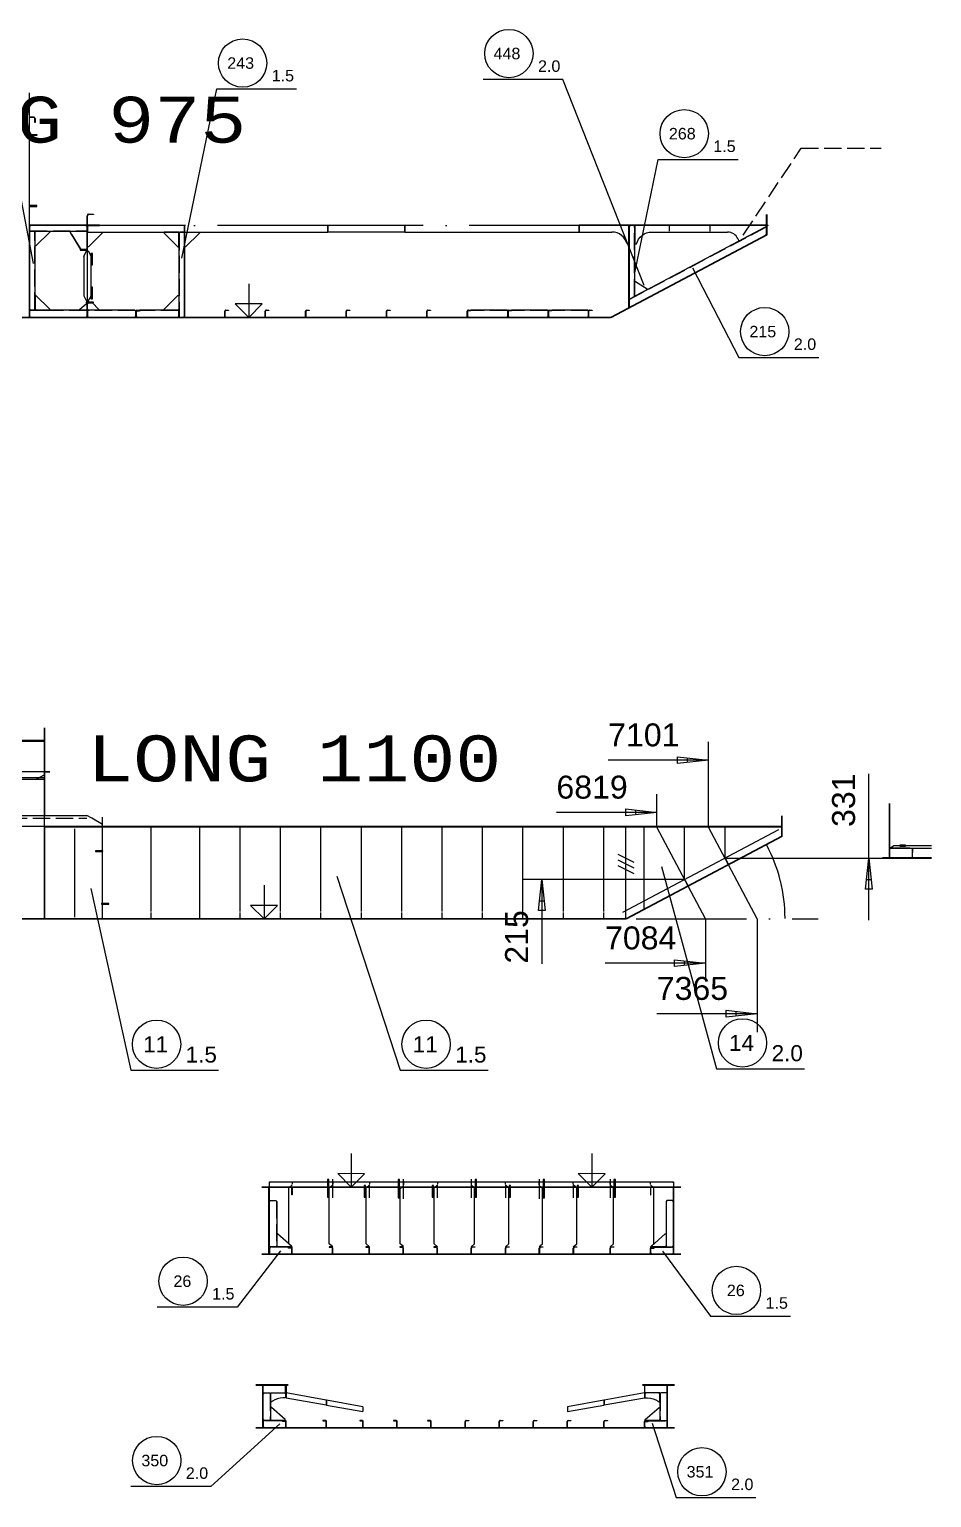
# Model space of a CAD drawing. Header units: inches. Extents: x -15552 to 42302, y -14825 to 18289.
# Drawn here: x 25518 to 30430, y -13029 to -5035 of the extents above; entities that cross this region are included whole.
import ezdxf

# ---------------------------------------------------------------- set-up
doc = ezdxf.new("R2010")
doc.units = ezdxf.units.IN
doc.header["$MEASUREMENT"] = 0
doc.linetypes.add('Dashed_dotted', pattern=[34, 24, -5, 0, -5])
doc.linetypes.add('Short_dashed', pattern=[5, 3.75, -1.25])
doc.layers.get('0').update_dxf_attribs({"linetype": 'CONTINUOUS'})
doc.layers.get('Defpoints').update_dxf_attribs({"linetype": 'CONTINUOUS'})
doc.styles.add('Style_ARIAL', font='ARIAL')
doc.styles.add('Style_Courier_New', font='Courier New')
doc.dimstyles.new('ISO-25', dxfattribs={"dimtxt": 2.5, "dimasz": 2.5, "dimexe": 0.18, "dimexo": 0.625, "dimgap": 0.09, "dimtad": 1, "dimtih": 1, "dimtoh": 1, "dimdec": 4, "dimzin": 0, "dimdsep": 46, "dimtxsty": 'STANDARD', "dimcen": 0.09, "dimdle": 0.38, "dimadec": 0, "dimazin": 0, "dimtfac": 1, "dimtdec": 4, "dimtofl": 0, "dimtmove": 0, "dimatfit": 3, "dimfxl": 1, "dimtolj": 1, "dimtzin": 0, "dimarcsym": 0})

# ---------------------------------------------------------------- blocks, each defined once
blk = doc.blocks.new('*D8')
at = {"color": 0, "lineweight": -2, "ltscale": 25}
for start, end in [(14.040439, 27.731401), (0.165986, 13.856985)]:
    blk.add_arc((28769.728916, -9877.51126), 862.441122, start, end, dxfattribs=at)
at = {"color": 0}
for points in [[(29533.477485, -9475.999509), (29532.740432, -9476.388351), (29531.942434, -9473.982772)], [(29631.749752, -9875.013375), (29632.583085, -9875.012169), (29632.170038, -9877.512769)]]:
    blk.add_solid(points, dxfattribs=at)
at = {"layer": 'Defpoints', "color": 0}
for p in [(29540.355747, -9469.528624), (29620.836067, -9738.150913), (28769.728916, -9877.51126), (28769.728916, -9877.51126), (29641.689365, -9877.512786)]:
    blk.add_point(p, dxfattribs=at)
at = {"color": 0, "insert": (29606.738348, -9669.617299), "char_height": 2.5, "attachment_point": 5}
blk.add_mtext('\\A1;28%%d', dxfattribs=at)

msp = doc.modelspace()

# ---------------------------------------------------------------- linework, layer by layer
at = {"color": 3, "ltscale": 25}
for p, q in [((25518.611972, -6603.34439), (25518.611972, -5380.903289)), ((25544.16434, -5513.346526), (25518.611972, -5513.346526)), ((25544.16434, -5515.467498), (25518.611972, -5515.467498)), ((25832.109897, -6233.344695), (25832.109897, -6049.235198)), ((25835.109775, -6233.344695), (25835.109775, -6049.235198)), ((29532.109897, -6153.34439), (29532.109897, -6043.344542)), ((29534.11185, -6153.34439), (29534.11185, -6043.344542)), ((25518.60892, -6103.34439), (25518.60892, -6128.844115)), ((25832.109897, -6103.34439), (25518.60892, -6103.34439)), ((25832.109897, -6100.344512), (25518.611972, -6100.344512)), ((25832.109897, -6103.34439), (25518.611972, -6103.34439)), ((25518.611972, -6133.344695), (25518.611972, -6563.344237)), ((25544.109409, -6133.344695), (25518.611972, -6133.344695)), ((25832.109897, -6128.844115), (25832.109897, -6103.34439)), ((26368.60892, -6103.34439), (26273.110263, -6103.34439)), ((26362.111728, -6139.344451), (26336.61124, -6139.344451)), ((26362.111728, -6603.34439), (26362.111728, -6103.34439)), ((26362.111728, -6603.34439), (26362.111728, -6139.344451)), ((26363.610141, -6603.34439), (26363.610141, -6103.34439)), ((29532.109897, -6100.344512), (28512.111728, -6100.344512)), ((29532.109897, -6103.34439), (28512.111728, -6103.34439)), ((29532.109897, -6153.34439), (28682.109897, -6603.34439)), ((28782.109897, -6550.403258), (28782.109897, -6103.34439)), ((28783.611362, -6550.403258), (28783.611362, -6103.34439)), ((28783.611362, -6103.34439), (28783.611362, -6504.349181)), ((28809.11185, -6103.34439), (28783.611362, -6103.34439)), ((28783.611362, -6549.609038), (29532.109897, -6153.34439)), ((29532.109897, -6153.34439), (29532.109897, -6114.873931)), ((29533.046787, -6155.11212), (28683.046787, -6605.11212)), ((25813.610141, -6271.34442), (25813.610141, -6485.344359)), ((25853.609531, -6485.344359), (25853.609531, -6271.34442)), ((25832.109897, -6603.34439), (25832.109897, -6523.344085)), ((25835.109775, -6603.34439), (25835.109775, -6523.344085)), ((28783.611362, -6504.349181), (28809.11185, -6490.84973)), ((28783.611362, -6511.138579), (28783.611362, -6549.609038)), ((28682.109897, -6603.34439), (22757.109897, -6603.34439)), ((28682.109897, -6605.344817), (22757.109897, -6605.344817)), ((25518.60892, -6569.344756), (25518.60892, -6603.34439)), ((25518.60892, -6603.34439), (25832.109897, -6603.34439)), ((25518.611972, -6563.344237), (25544.109409, -6563.344237)), ((25832.109897, -6603.34439), (25832.109897, -6569.344756)), ((25835.109775, -6569.344756), (25835.109775, -6603.34439)), ((25835.109775, -6603.34439), (26097.109287, -6603.34439)), ((26097.109287, -6603.34439), (26097.109287, -6569.271514)), ((26097.109287, -6603.34439), (26097.109287, -6569.344756)), ((26099.11124, -6603.34439), (26099.11124, -6569.271514)), ((26099.11124, -6569.344756), (26099.11124, -6603.34439)), ((26117.110507, -6569.344756), (26099.11124, -6569.344756)), ((26099.11124, -6603.34439), (26332.109897, -6603.34439)), ((26332.109897, -6603.34439), (26332.109897, -6569.344756)), ((26336.61124, -6603.34439), (26362.111728, -6603.34439)), ((26582.109897, -6603.34439), (26582.109897, -6569.271514)), ((26584.11185, -6603.34439), (26584.11185, -6569.271514)), ((26802.111118, -6603.34439), (26802.111118, -6569.271514)), ((26804.110019, -6603.34439), (26804.110019, -6569.271514)), ((27022.109287, -6603.34439), (27022.109287, -6569.271514)), ((27024.11124, -6603.34439), (27024.11124, -6569.271514)), ((27242.110507, -6603.34439), (27242.110507, -6569.271514)), ((27244.109409, -6603.34439), (27244.109409, -6569.271514)), ((27462.111728, -6603.34439), (27462.111728, -6569.271514)), ((27464.110629, -6603.34439), (27464.110629, -6569.271514)), ((27682.109897, -6603.34439), (27682.109897, -6569.271514)), ((27684.11185, -6603.34439), (27684.11185, -6569.271514)), ((27902.111118, -6603.34439), (27902.111118, -6569.271514)), ((27904.110019, -6567.844817), (27904.110019, -6603.34439)), ((27922.109287, -6567.844817), (27904.110019, -6567.844817)), ((27904.110019, -6603.34439), (27904.110019, -6569.271514)), ((27904.110019, -6603.34439), (28122.109287, -6603.34439)), ((28122.109287, -6603.34439), (28122.109287, -6567.844817)), ((28122.109287, -6603.34439), (28122.109287, -6569.271514)), ((28124.11124, -6567.844817), (28124.11124, -6603.34439)), ((28142.110507, -6567.844817), (28124.11124, -6567.844817)), ((28124.11124, -6603.34439), (28124.11124, -6569.271514)), ((28124.11124, -6603.34439), (28342.110507, -6603.34439)), ((28342.110507, -6603.34439), (28342.110507, -6567.844817)), ((28342.110507, -6603.34439), (28342.110507, -6569.271514)), ((28344.109409, -6567.844817), (28344.109409, -6603.34439)), ((28362.111728, -6567.844817), (28344.109409, -6567.844817)), ((28344.109409, -6603.34439), (28344.109409, -6569.271514)), ((28344.109409, -6603.34439), (28562.111728, -6603.34439)), ((28562.111728, -6603.34439), (28562.111728, -6567.844817)), ((28562.111728, -6603.34439), (28562.111728, -6569.271514)), ((28564.110629, -6603.34439), (28564.110629, -6569.271514)), ((25600.457065, -9318.012664), (25600.457065, -8836.816832)), ((25601.95853, -9318.012664), (25601.95853, -8836.816832)), ((25629.958408, -9077.512786), (25601.95853, -9077.512786)), ((25629.958408, -9079.012725), (25601.95853, -9079.012725)), ((30200.634067, -9545.17636), (30200.634067, -9249.593779)), ((30202.13248, -9545.17636), (30202.13248, -9249.593779)), ((25600.457065, -9877.512786), (25600.457065, -9314.512297)), ((25915.459506, -9507.513091), (25915.459506, -9323.512694)), ((29615.459506, -9427.512786), (29615.459506, -9317.512175)), ((29617.458408, -9427.512786), (29617.458408, -9317.512175)), ((25601.95853, -9377.512786), (25600.457065, -9377.512786)), ((29615.459506, -9377.512786), (25600.457065, -9377.512786)), ((25600.457065, -9377.512786), (25600.457065, -9877.512786)), ((25918.459384, -9374.512145), (25601.95853, -9374.512145)), ((25918.459384, -9377.512786), (25601.95853, -9377.512786)), ((25765.459506, -9867.512175), (25765.459506, -9387.512633)), ((27225.460117, -9375.513121), (25918.459384, -9375.513121)), ((27225.460117, -9377.512786), (25918.459384, -9377.512786)), ((26180.458896, -9837.51187), (26180.458896, -9377.512786)), ((26445.458286, -9877.512786), (26445.458286, -9377.512786)), ((26665.459506, -9837.51187), (26665.459506, -9377.512786)), ((26885.457675, -9837.51187), (26885.457675, -9377.512786)), ((27105.458896, -9837.51187), (27105.458896, -9377.512786)), ((27645.458286, -9374.512145), (27225.457065, -9374.512145)), ((27645.458286, -9377.512786), (27225.457065, -9377.512786)), ((27325.457065, -9837.51187), (27325.457065, -9377.512786)), ((27545.458286, -9837.51187), (27545.458286, -9377.512786)), ((28595.458286, -9375.512359), (27645.458286, -9375.512359)), ((28595.458286, -9377.512786), (27645.458286, -9377.512786)), ((27765.459506, -9837.51187), (27765.459506, -9377.512786)), ((27985.457675, -9837.51187), (27985.457675, -9377.512786)), ((28205.458896, -9837.51187), (28205.458896, -9377.512786)), ((28425.457065, -9837.51187), (28425.457065, -9377.512786)), ((29615.459506, -9374.512145), (28595.458286, -9374.512145)), ((29615.459506, -9377.512786), (28595.458286, -9377.512786)), ((28645.458286, -9837.51187), (28645.458286, -9377.512786)), ((28765.459506, -9877.512786), (28765.459506, -9377.512786)), ((29615.459506, -9427.512786), (28765.459506, -9877.512786)), ((28765.459506, -9877.512786), (29615.459506, -9427.512786)), ((29616.393344, -9429.279754), (28766.393344, -9879.279754)), ((28865.459506, -9824.570891), (28865.459506, -9377.512786)), ((29085.457675, -9662.512633), (29085.457675, -9377.512786)), ((29305.458896, -9546.512267), (29305.458896, -9377.512786)), ((29615.459506, -9427.512786), (29615.459506, -9377.512786)), ((25915.459506, -9794.512603), (25915.459506, -9510.512969)), ((30202.13248, -9490.022704), (30227.632968, -9490.022704)), ((30325.634067, -9545.17636), (30325.634067, -9493.204924)), ((30327.13248, -9518.307158), (30327.13248, -9493.204924)), ((30327.13248, -9545.17636), (30327.13248, -9493.204924)), ((28721.425693, -9524.675414), (28809.487216, -9568.706939)), ((28721.425693, -9555.497405), (28809.487216, -9599.52893)), ((28721.425693, -9586.319396), (28809.487216, -9630.350921)), ((29308.38248, -9551.610991), (29324.257724, -9581.677672)), ((30430.465, -9545.17636), (30162.13309, -9545.17636)), ((30430.465, -9548.004577), (30162.13309, -9548.004577)), ((29088.442294, -9668.050048), (29104.366367, -9698.090789)), ((25915.459506, -9877.512786), (25915.459506, -9797.512481)), ((28765.459506, -9877.512786), (22840.459506, -9877.512786)), ((28765.459506, -9879.511687), (22840.459506, -9879.511687)), ((25600.457065, -9877.512786), (28765.459506, -9877.512786)), ((26180.458896, -9877.512786), (26180.458896, -9843.513152)), ((26665.459506, -9877.512786), (26665.459506, -9843.513152)), ((26885.457675, -9877.512786), (26885.457675, -9843.513152)), ((27105.458896, -9877.512786), (27105.458896, -9843.513152)), ((27325.457065, -9877.512786), (27325.457065, -9843.513152)), ((27545.458286, -9877.512786), (27545.458286, -9843.513152)), ((27765.459506, -9877.512786), (27765.459506, -9843.513152)), ((27985.457675, -9877.512786), (27985.457675, -9843.513152)), ((28205.458896, -9877.512786), (28205.458896, -9843.513152)), ((28425.457065, -9877.512786), (28425.457065, -9843.513152)), ((28645.458286, -9877.512786), (28645.458286, -9843.513152)), ((29064.461582, -11340.79251), (26784.462802, -11340.79251)), ((26822.463291, -11703.61447), (26822.463291, -11340.79251)), ((26824.462192, -11308.480498), (29024.462192, -11308.480498)), ((26824.462192, -11703.489348), (26824.462192, -11308.480498)), ((26824.462192, -11703.61447), (26824.462192, -11340.79251)), ((26949.462192, -11309.182402), (26949.462192, -11321.123931)), ((27169.463413, -11309.182402), (27169.463413, -11321.123931)), ((27369.463413, -11309.182402), (27369.463413, -11321.123931)), ((27554.460971, -11309.182402), (27554.460971, -11325.104949)), ((27739.461582, -11309.182402), (27739.461582, -11321.123931)), ((27923.71146, -11309.182402), (27923.71146, -11321.123931)), ((28109.462802, -11321.123931), (28109.462802, -11309.182402)), ((28294.463413, -11325.104949), (28294.463413, -11309.182402)), ((28479.460971, -11321.123931), (28479.460971, -11309.182402)), ((28679.460971, -11321.123931), (28679.460971, -11309.182402)), ((28899.462192, -11321.123931), (28899.462192, -11309.182402)), ((29024.462192, -11308.480498), (29024.462192, -11703.489348)), ((29024.462192, -11703.612944), (29024.462192, -11340.79251)), ((29026.461093, -11703.612944), (29026.461093, -11340.79251)), ((26824.462192, -11411.50479), (26859.963291, -11411.50479)), ((26824.462192, -11663.323638), (26824.462192, -11411.50479)), ((29024.462192, -11411.50479), (28988.961093, -11411.50479)), ((29024.462192, -11663.323638), (29024.462192, -11411.50479)), ((26859.963291, -11663.323638), (26824.462192, -11663.323638)), ((26824.462192, -11669.613311), (26824.462192, -11703.61447)), ((26947.463291, -11669.613311), (26929.460971, -11669.613311)), ((26947.463291, -11703.61447), (26947.463291, -11669.540068)), ((26947.463291, -11703.61447), (26947.463291, -11669.613311)), ((26949.462192, -11703.61447), (26949.462192, -11669.540068)), ((27167.46146, -11703.61447), (27167.46146, -11669.540068)), ((27169.463413, -11703.61447), (27169.463413, -11669.540068)), ((27367.46146, -11703.61447), (27367.46146, -11669.540068)), ((27369.463413, -11703.61447), (27369.463413, -11669.540068)), ((27552.46207, -11703.61447), (27552.46207, -11669.540068)), ((27554.460971, -11703.61447), (27554.460971, -11669.540068)), ((27737.46268, -11703.61447), (27737.46268, -11669.540068)), ((27739.461582, -11703.61447), (27739.461582, -11669.540068)), ((27923.461215, -11703.61447), (27923.461215, -11669.540068)), ((27925.463168, -11703.61447), (27925.463168, -11669.540068)), ((28109.462802, -11703.61447), (28109.462802, -11669.540068)), ((28111.461704, -11703.61447), (28111.461704, -11669.540068)), ((28294.463413, -11703.61447), (28294.463413, -11669.540068)), ((28296.462314, -11703.61447), (28296.462314, -11669.540068)), ((28479.460971, -11703.612944), (28479.460971, -11669.540068)), ((28481.462924, -11703.612944), (28481.462924, -11669.540068)), ((28679.460971, -11703.612944), (28679.460971, -11669.540068)), ((28681.462924, -11703.612944), (28681.462924, -11669.540068)), ((28899.462192, -11703.612944), (28899.462192, -11669.540068)), ((28901.461093, -11703.612944), (28901.461093, -11669.540068)), ((28901.461093, -11703.612944), (28901.461093, -11669.613311)), ((28901.461093, -11669.613311), (28919.463413, -11669.613311)), ((28988.961093, -11663.323638), (29024.462192, -11663.323638)), ((29024.462192, -11669.613311), (29024.462192, -11703.612944)), ((29064.461582, -11703.612944), (26784.462802, -11703.61447)), ((29064.461582, -11705.613372), (26784.462802, -11705.613372)), ((29024.462192, -11703.489348), (26824.462192, -11703.489348)), ((26824.462192, -11703.61447), (26947.463291, -11703.61447)), ((29024.462192, -11703.612944), (28901.461093, -11703.612944)), ((26926.210849, -12413.750884), (26751.210849, -12413.750884)), ((26926.210849, -12417.142913), (26751.210849, -12417.142913)), ((26789.211337, -12648.020598), (26789.211337, -12417.142913)), ((26791.213291, -12648.020598), (26791.213291, -12417.142913)), ((26791.213291, -12458.698699), (26826.711337, -12458.698699)), ((26791.213291, -12608.146331), (26791.213291, -12458.698699)), ((26831.21268, -12463.11917), (26836.21146, -12458.698699)), ((26831.21268, -12458.698699), (26913.213413, -12458.698699)), ((26908.211582, -12458.698699), (26913.213413, -12463.11917)), ((29031.21268, -12413.750884), (28856.21268, -12413.750884)), ((29031.21268, -12417.142913), (28856.21268, -12417.142913)), ((28874.211948, -12458.698699), (28869.213168, -12463.11917)), ((28951.210849, -12458.698699), (28869.213168, -12458.698699)), ((28951.210849, -12463.11917), (28946.21207, -12458.698699)), ((28991.213291, -12458.698699), (28955.712192, -12458.698699)), ((28991.213291, -12648.020598), (28991.213291, -12417.142913)), ((28991.213291, -12608.146331), (28991.213291, -12458.698699)), ((28993.212192, -12648.020598), (28993.212192, -12417.142913)), ((26826.711337, -12608.146331), (26791.213291, -12608.146331)), ((26791.213291, -12614.019439), (26791.213291, -12648.020598)), ((26914.211337, -12614.019439), (26896.21207, -12614.019439)), ((26914.211337, -12648.020598), (26914.211337, -12613.946196)), ((26914.211337, -12648.020598), (26914.211337, -12614.019439)), ((26916.213291, -12648.020598), (26916.213291, -12613.946196)), ((27134.212558, -12648.020598), (27134.212558, -12613.946196)), ((27136.21146, -12648.020598), (27136.21146, -12613.946196)), ((27334.212558, -12648.020598), (27334.212558, -12613.946196)), ((27336.21146, -12648.020598), (27336.21146, -12613.946196)), ((27519.213168, -12648.020598), (27519.213168, -12613.946196)), ((27521.21207, -12648.020598), (27521.21207, -12613.946196)), ((27704.210727, -12648.020598), (27704.210727, -12613.946196)), ((27706.21268, -12648.020598), (27706.21268, -12613.946196)), ((27890.212314, -12648.020598), (27890.212314, -12613.946196)), ((27892.211215, -12648.020598), (27892.211215, -12613.946196)), ((28076.210849, -12648.020598), (28076.210849, -12613.946196)), ((28078.212802, -12648.020598), (28078.212802, -12613.946196)), ((28261.21146, -12648.020598), (28261.21146, -12613.947722)), ((28263.213413, -12648.020598), (28263.213413, -12613.947722)), ((28446.21207, -12648.020598), (28446.21207, -12613.947722)), ((28448.210971, -12648.020598), (28448.210971, -12613.947722)), ((28646.21207, -12648.020598), (28646.21207, -12613.947722)), ((28648.210971, -12648.020598), (28648.210971, -12613.947722)), ((28866.213291, -12648.020598), (28866.213291, -12613.947722)), ((28868.212192, -12648.020598), (28868.212192, -12613.947722)), ((28868.212192, -12648.020598), (28868.212192, -12614.019439)), ((28868.212192, -12614.019439), (28886.21146, -12614.019439)), ((28955.712192, -12608.146331), (28991.213291, -12608.146331)), ((28991.213291, -12614.019439), (28991.213291, -12648.020598)), ((29031.21268, -12648.020598), (26751.210849, -12648.020598)), ((29031.21268, -12650.0195), (26751.210849, -12650.0195)), ((26791.213291, -12648.020598), (26914.211337, -12648.020598)), ((28991.213291, -12648.020598), (28868.212192, -12648.020598))]:
    msp.add_line(p, q, dxfattribs=at)
at = {"color": 1, "linetype": 'Short_dashed', "ltscale": 25}
for p, q in [((25521.66373, -6131.898925), (25829.055087, -6131.898925)), ((25547.164218, -6560.289428), (25547.164218, -6136.399505)), ((26333.55643, -6142.39926), (26333.55643, -6600.28958)), ((25037.059848, -9330.136535), (25830.355136, -9330.136535))]:
    msp.add_line(p, q, dxfattribs=at)
at = {"color": 2, "linetype": 'Short_dashed', "ltscale": 25}
msp.add_line((25799.901645, -6233.344695), (25742.110507, -6137.026641), dxfattribs=at)
at = {"color": 3, "linetype": 'Dashed_dotted', "ltscale": 25}
for p, q in [((27142.110507, -6103.34439), (25835.109775, -6103.34439)), ((27562.111728, -6103.34439), (27142.110507, -6103.34439)), ((28512.111728, -6103.34439), (27562.111728, -6103.34439)), ((29002.111118, -6103.34439), (29002.111118, -6133.344695)), ((29222.109287, -6103.34439), (29222.109287, -6133.344695)), ((25832.109897, -6236.344573), (25832.109897, -6520.344207)), ((30430.465, -9494.26541), (30202.13248, -9494.26541)), ((30327.13248, -9491.790435), (30327.13248, -9516.892669))]:
    msp.add_line(p, q, dxfattribs=at)
at = {"color": 1, "ltscale": 25}
for p, q in [((28512.111728, -6103.34439), (28512.111728, -6138.344237)), ((28782.109897, -6103.34439), (28512.111728, -6103.34439)), ((28512.111728, -6138.344237), (28689.498203, -6138.344237)), ((29541.310947, -6103.34439), (28813.610141, -6103.34439)), ((28906.224887, -6138.344237), (29319.887607, -6138.344237)), ((29216.063754, -9377.512786), (29216.063754, -8913.404509)), ((29216.063754, -9013.404509), (28669.133823, -9013.404509)), ((29046.984165, -8994.617125), (29216.063754, -9013.404509)), ((29046.984165, -9032.19113), (29046.984165, -8994.617125)), ((29216.063754, -9013.404509), (29046.984165, -9032.19113)), ((29099.822299, -9000.487944), (29099.822299, -9026.320311)), ((25600.457065, -9077.512786), (25216.957919, -9077.512786)), ((30088.298862, -9884.531829), (30088.298862, -9087.653777)), ((25260.259311, -9117.512175), (25557.155673, -9117.512175)), ((28934.401767, -9377.512786), (28934.401767, -9197.867247)), ((25037.059848, -9314.512297), (25830.355136, -9314.512297)), ((28934.401767, -9297.867247), (28387.471835, -9297.867247)), ((28765.322177, -9279.079863), (28934.401767, -9297.867247)), ((28765.322177, -9316.653869), (28765.322177, -9279.079863)), ((28934.401767, -9297.867247), (28765.322177, -9316.653869)), ((28818.160312, -9284.950683), (28818.160312, -9310.783049)), ((25916.957919, -9374.512145), (24950.457065, -9374.512145)), ((29305.458896, -9546.371886), (30188.298862, -9546.371886)), ((30069.512241, -9715.452239), (30088.298862, -9546.371886)), ((30088.298862, -9546.371886), (30107.085483, -9715.452239)), ((29085.460727, -9662.839934), (28207.988803, -9662.839934)), ((28289.202182, -9831.92105), (28307.988803, -9662.840697)), ((28307.988803, -9662.839934), (28307.988803, -10121.55728)), ((28307.988803, -9662.840697), (28326.775424, -9831.92105)), ((30075.383823, -9662.614104), (30101.216953, -9662.614104)), ((30107.085483, -9715.452239), (30069.512241, -9715.452239)), ((28326.775424, -9831.92105), (28289.202182, -9831.92105)), ((28295.073764, -9779.082915), (28320.906894, -9779.082915)), ((29199.108188, -9877.512786), (29199.108188, -10218.758818)), ((29480.767124, -9877.512786), (29480.767124, -10493.682525)), ((29199.108188, -10118.758818), (28652.178256, -10118.758818)), ((29030.028598, -10099.972197), (29199.108188, -10118.758818)), ((29030.028598, -10137.54544), (29030.028598, -10099.972197)), ((29199.108188, -10118.758818), (29030.028598, -10137.54544)), ((29082.866733, -10105.842254), (29082.866733, -10131.673858)), ((29311.687534, -10374.895903), (29480.767124, -10393.682525)), ((29311.687534, -10412.469146), (29311.687534, -10374.895903)), ((29364.525668, -10380.76596), (29364.525668, -10406.597564)), ((29480.767124, -10393.682525), (28933.837192, -10393.682525)), ((29480.767124, -10393.682525), (29311.687534, -10412.469146)), ((26916.213291, -12458.698699), (26916.213291, -12485.22763)), ((27134.212558, -12497.660491), (26916.213291, -12458.698699)), ((28866.213291, -12458.698699), (28648.210971, -12497.660491)), ((28866.213291, -12458.698699), (28866.213291, -12485.22763)), ((26916.213291, -12485.22763), (27134.212558, -12524.189422)), ((27134.212558, -12497.660491), (27134.212558, -12524.189422)), ((27136.21146, -12498.017547), (27136.21146, -12524.546477)), ((27334.212558, -12533.404204), (27136.21146, -12498.017547)), ((27136.21146, -12524.546477), (27334.212558, -12559.933135)), ((27334.212558, -12533.404204), (27334.212558, -12559.933135)), ((28646.21207, -12498.017547), (28448.210971, -12533.404204)), ((28448.210971, -12559.933135), (28646.21207, -12524.546477)), ((28448.210971, -12533.404204), (28448.210971, -12559.933135)), ((28646.21207, -12498.017547), (28646.21207, -12524.546477)), ((28648.210971, -12524.189422), (28866.213291, -12485.22763)), ((28648.210971, -12497.660491), (28648.210971, -12524.189422))]:
    msp.add_line(p, q, dxfattribs=at)
at = {"color": 3, "linetype": 'Short_dashed', "ltscale": 25}
for p, q in [((29526.604526, -6113.179442), (28785.305087, -6505.633208)), ((28812.16666, -6487.794921), (28812.16666, -6106.399199)), ((25828.0358, -6565.271422), (25522.683017, -6565.271422)), ((26093.038242, -6565.271422), (25839.183872, -6565.271422)), ((26328.038852, -6565.271422), (26117.110507, -6565.271422)), ((28119.054477, -6564.790007), (27922.109287, -6564.790007)), ((28339.055698, -6564.790007), (28142.110507, -6564.790007)), ((28559.056918, -6564.790007), (28362.111728, -6564.790007)), ((26863.0181, -11414.20407), (26863.0181, -11660.624358)), ((28985.906284, -11414.20407), (28985.906284, -11660.624358)), ((26929.460971, -11665.54074), (26828.536289, -11665.54074)), ((28919.463413, -11665.54074), (29020.388095, -11665.54074)), ((26829.766147, -12461.399505), (26829.766147, -12605.443999)), ((28952.657382, -12461.399505), (28952.657382, -12605.443999)), ((26896.21207, -12609.946868), (26795.284335, -12609.946868)), ((28886.21146, -12609.946868), (28987.139194, -12609.946868))]:
    msp.add_line(p, q, dxfattribs=at)
at = {"color": 2, "ltscale": 25}
for p, q in [((25832.109897, -6236.344573), (25832.109897, -6336.344573)), ((25861.022251, -6255.033538), (25853.194492, -6255.033538)), ((25853.194492, -6255.033538), (25853.194492, -6317.655608)), ((25861.022251, -6317.655608), (25861.022251, -6255.033538)), ((25853.194492, -6317.655608), (25861.022251, -6317.655608)), ((25832.109897, -6420.344207), (25832.109897, -6520.344207)), ((25861.022251, -6439.033172), (25853.194492, -6439.033172)), ((25853.194492, -6439.033172), (25853.194492, -6501.655242)), ((25861.022251, -6501.655242), (25861.022251, -6439.033172)), ((25853.194492, -6501.655242), (25861.022251, -6501.655242)), ((30232.134311, -9491.439483), (30312.13309, -9491.439483)), ((30287.789218, -9476.982543), (30256.478183, -9476.982543)), ((30256.478183, -9476.982543), (30256.478183, -9480.896422)), ((30256.478183, -9480.896422), (30287.789218, -9480.896422)), ((30287.789218, -9480.896422), (30287.789218, -9476.982543)), ((27148.378818, -11296.651885), (27140.551059, -11296.651885)), ((27140.551059, -11296.651885), (27140.551059, -11359.273955)), ((27148.378818, -11329.604766), (27140.551059, -11329.604766)), ((27140.551059, -11329.604766), (27140.551059, -11392.226836)), ((27148.378818, -11359.273955), (27148.378818, -11296.651885)), ((27148.378818, -11392.226836), (27148.378818, -11329.604766)), ((27169.463413, -11361.494109), (27169.463413, -11294.431731)), ((27169.463413, -11396.259734), (27169.463413, -11325.573394)), ((27348.378818, -11329.604766), (27340.551059, -11329.604766)), ((27340.551059, -11329.604766), (27340.551059, -11392.226836)), ((27348.378818, -11392.226836), (27348.378818, -11329.604766)), ((27369.463413, -11396.259734), (27369.463413, -11325.573394)), ((27533.376376, -11296.651885), (27525.548618, -11296.651885)), ((27525.548618, -11296.651885), (27525.548618, -11359.273955)), ((27533.376376, -11334.287688), (27525.548618, -11334.287688)), ((27525.548618, -11334.287688), (27525.548618, -11396.909758)), ((27533.376376, -11359.273955), (27533.376376, -11296.651885)), ((27533.376376, -11396.909758), (27533.376376, -11334.287688)), ((27554.460971, -11361.494109), (27554.460971, -11294.431731)), ((27554.460971, -11400.94113), (27554.460971, -11330.256316)), ((27718.376987, -11329.604766), (27710.549228, -11329.604766)), ((27710.549228, -11329.604766), (27710.549228, -11392.226836)), ((27718.376987, -11392.226836), (27718.376987, -11329.604766)), ((27739.461582, -11396.259734), (27739.461582, -11325.573394)), ((27923.461215, -11294.431731), (27923.461215, -11361.494109)), ((27923.71146, -11325.573394), (27923.71146, -11396.259734)), ((27952.373569, -11296.651885), (27944.54581, -11296.651885)), ((27944.54581, -11296.651885), (27944.54581, -11359.273955)), ((27952.623813, -11329.604766), (27944.796054, -11329.604766)), ((27944.796054, -11329.604766), (27944.796054, -11392.226836)), ((27952.373569, -11359.273955), (27952.373569, -11296.651885)), ((27952.623813, -11392.226836), (27952.623813, -11329.604766)), ((28109.462802, -11325.573394), (28109.462802, -11396.259734)), ((28138.375156, -11329.604766), (28130.547397, -11329.604766)), ((28130.547397, -11329.604766), (28130.547397, -11392.226836)), ((28138.375156, -11392.226836), (28138.375156, -11329.604766)), ((28294.463413, -11294.431731), (28294.463413, -11361.494109)), ((28294.463413, -11330.256316), (28294.463413, -11400.94113)), ((28323.375766, -11296.651885), (28315.548007, -11296.651885)), ((28315.548007, -11296.651885), (28315.548007, -11359.273955)), ((28323.375766, -11334.287688), (28315.548007, -11334.287688)), ((28315.548007, -11334.287688), (28315.548007, -11396.909758)), ((28323.375766, -11359.273955), (28323.375766, -11296.651885)), ((28323.375766, -11396.909758), (28323.375766, -11334.287688)), ((28479.460971, -11325.573394), (28479.460971, -11396.259734)), ((28508.373325, -11329.604766), (28500.545566, -11329.604766)), ((28500.545566, -11329.604766), (28500.545566, -11392.226836)), ((28508.373325, -11392.226836), (28508.373325, -11329.604766)), ((28679.460971, -11294.431731), (28679.460971, -11361.494109)), ((28679.460971, -11325.573394), (28679.460971, -11396.259734)), ((28708.373325, -11296.651885), (28700.545566, -11296.651885)), ((28700.545566, -11296.651885), (28700.545566, -11359.273955)), ((28708.373325, -11329.604766), (28700.545566, -11329.604766)), ((28700.545566, -11329.604766), (28700.545566, -11392.226836)), ((28708.373325, -11359.273955), (28708.373325, -11296.651885)), ((28708.373325, -11392.226836), (28708.373325, -11329.604766)), ((27140.551059, -11359.273955), (27148.378818, -11359.273955)), ((27140.551059, -11392.226836), (27148.378818, -11392.226836)), ((27340.551059, -11392.226836), (27348.378818, -11392.226836)), ((27525.548618, -11359.273955), (27533.376376, -11359.273955)), ((27525.548618, -11396.909758), (27533.376376, -11396.909758)), ((27710.549228, -11392.226836), (27718.376987, -11392.226836)), ((27944.54581, -11359.273955), (27952.373569, -11359.273955)), ((27944.796054, -11392.226836), (27952.623813, -11392.226836)), ((28130.547397, -11392.226836), (28138.375156, -11392.226836)), ((28315.548007, -11359.273955), (28323.375766, -11359.273955)), ((28315.548007, -11396.909758), (28323.375766, -11396.909758)), ((28500.545566, -11392.226836), (28508.373325, -11392.226836)), ((28700.545566, -11359.273955), (28708.373325, -11359.273955)), ((28700.545566, -11392.226836), (28708.373325, -11392.226836))]:
    msp.add_line(p, q, dxfattribs=at)
at = {"color": 6, "ltscale": 25}
for p, q in [((26712.111728, -6420.370147), (26712.111728, -6603.34439)), ((26712.111728, -6603.34439), (26639.214389, -6529.95877)), ((26785.497348, -6529.95877), (26639.214389, -6529.95877)), ((26785.497348, -6529.95877), (26712.111728, -6603.34439)), ((26795.458286, -9694.538543), (26795.458286, -9877.512786)), ((26795.458286, -9877.512786), (26722.560947, -9804.127166)), ((26868.843906, -9804.127166), (26722.560947, -9804.127166)), ((26868.843906, -9804.127166), (26795.458286, -9877.512786)), ((27269.463413, -11155.167815), (27269.463413, -11338.142058)), ((28579.460971, -11155.167815), (28579.460971, -11338.142058)), ((27269.463413, -11338.142058), (27196.566074, -11264.756438)), ((27342.849033, -11264.757964), (27196.566074, -11264.756438)), ((27342.849033, -11264.757964), (27269.463413, -11338.142058)), ((28579.460971, -11338.142058), (28506.563632, -11264.756438)), ((28652.846591, -11264.757964), (28506.563632, -11264.756438)), ((28652.846591, -11264.757964), (28579.460971, -11338.142058))]:
    msp.add_line(p, q, dxfattribs=at)
at = {"color": 7, "ltscale": 25}
for p, q in [((29596.743076, -9392.161223), (28746.743076, -9842.161223)), ((29199.108188, -9877.512786), (28934.401767, -9377.512786)), ((29480.767124, -9877.512786), (29216.063754, -9377.512786))]:
    msp.add_line(p, q, dxfattribs=at)
at = {"color": 1, "linetype": 'Dashed_dotted', "ltscale": 25}
msp.add_line((22021.013706, -9877.512786), (29812.365024, -9877.512786), dxfattribs=at)
at = {"color": 1, "ltscale": 25}
for points in [[(25540.303867, -6310.145232), (25329.695957, -5213.528106), (24894.820468, -5213.528106)], [(28866.066806, -6430.063292), (28422.869174, -5307.297179), (27987.993686, -5307.297179)], [(26348.888461, -6280.531737), (26537.984531, -5359.305999), (26972.860019, -5359.305999)], [(28814.803378, -6360.361907), (28942.403476, -5743.627593), (29377.278964, -5743.627593)], [(25518.60892, -6128.844115), (25523.165195, -6133.398864), (25827.553623, -6133.398864), (25832.109897, -6128.844115)], [(25544.109409, -6563.344237), (25548.665683, -6558.789489), (25548.665683, -6137.899443), (25544.109409, -6133.344695)], [(25835.109775, -6101.344725), (25835.109775, -6139.198729), (27142.110507, -6139.198729), (27142.110507, -6101.344725)], [(26336.61124, -6139.344451), (26332.054965, -6143.899199), (26332.054965, -6598.789641), (26336.61124, -6603.34439)], [(27562.111728, -6101.344725), (27562.111728, -6139.198729), (28512.111728, -6139.198729), (28512.111728, -6101.344725)], [(29128.975742, -6332.813689), (29380.849521, -6821.200988), (29815.725009, -6821.200988)], [(26103.112094, -6563.271758), (26117.037265, -6563.271758), (26117.037265, -6565.271422), (26103.112094, -6565.271422)], [(26588.109653, -6563.271758), (26602.037876, -6563.271758), (26602.037876, -6565.271422), (26588.109653, -6565.271422)], [(26808.110874, -6563.271758), (26822.039096, -6563.271758), (26822.039096, -6565.271422), (26808.110874, -6565.271422)], [(27028.112094, -6563.271758), (27042.037265, -6563.271758), (27042.037265, -6565.271422), (27028.112094, -6565.271422)], [(27248.110263, -6563.271758), (27262.038486, -6563.271758), (27262.038486, -6565.271422), (27248.110263, -6565.271422)], [(27468.111484, -6563.271758), (27482.036655, -6563.271758), (27482.036655, -6565.271422), (27468.111484, -6565.271422)], [(27688.109653, -6563.271758), (27702.037876, -6563.271758), (27702.037876, -6565.271422), (27688.109653, -6565.271422)], [(27908.110874, -6563.271758), (27922.039096, -6563.271758), (27922.039096, -6565.271422), (27908.110874, -6565.271422)], [(28128.112094, -6563.271758), (28142.037265, -6563.271758), (28142.037265, -6565.271422), (28128.112094, -6565.271422)], [(28348.110263, -6563.271758), (28362.038486, -6563.271758), (28362.038486, -6565.271422), (28348.110263, -6565.271422)], [(28568.111484, -6563.271758), (28582.036655, -6563.271758), (28582.036655, -6565.271422), (28568.111484, -6565.271422)], [(25600.457065, -9077.512786), (25600.457065, -9092.512175), (25557.155673, -9117.512175)], [(25916.957919, -9374.512145), (25916.957919, -9364.512297), (25857.418125, -9330.136535), (25830.355136, -9314.512297)], [(30206.133335, -9491.437194), (30223.989169, -9478.812072), (30430.465, -9478.812072)], [(27192.836826, -9645.11151), (27537.328403, -10701.054046), (28016.085117, -10701.054046)], [(28960.228793, -9592.689177), (29259.786289, -10693.565032), (29738.543002, -10693.565032)], [(25852.312534, -9712.51187), (26069.49393, -10701.054046), (26548.250644, -10701.054046)], [(26949.462192, -11340.79251), (26949.462192, -11380.404326), (26946.462314, -11380.404326), (26946.462314, -11340.79251)], [(28899.462192, -11340.79251), (28899.462192, -11380.404326), (28902.46207, -11380.404326), (28902.46207, -11340.79251)], [(26885.042636, -11685.281035), (26648.403232, -11991.054961), (26213.527744, -11991.054961)], [(28964.775913, -11687.354705), (29226.894443, -12041.215178), (29661.769931, -12041.215178)], [(26916.213291, -12417.142913), (26916.213291, -12456.722686), (26913.213413, -12456.722686), (26913.213413, -12417.142913)], [(28866.213291, -12417.142913), (28866.213291, -12456.722686), (28869.213168, -12456.722686), (28869.213168, -12417.142913)], [(26880.950229, -12626.609465), (26505.248325, -12967.361113), (26070.372836, -12967.361113)], [(28907.985751, -12622.240874), (29039.043491, -13028.521392), (29473.918979, -13028.521392)]]:
    msp.add_lwpolyline(points, dxfattribs=at)
at = {"color": 3, "ltscale": 25}
for points in [[(25548.665683, -5519.710204), (25548.665683, -5541.553161), (25547.164218, -5541.553161), (25547.164218, -5519.710204)], [(25841.109531, -6040.234801), (25867.000644, -6040.234801), (25867.000644, -6043.234679), (25841.109531, -6043.234679)], [(25835.109775, -6103.34439), (25900.109165, -6103.34439), (25900.109165, -6100.344512), (25835.109775, -6100.344512)], [(27142.110507, -6100.344512), (27142.110507, -6137.98413), (27562.111728, -6137.98413), (27562.111728, -6100.344512)], [(29532.109897, -6114.873931), (29523.900668, -6112.347838), (28786.135166, -6502.930114), (28783.611362, -6511.138579)], [(28809.11185, -6490.84973), (28813.665073, -6486.294982), (28813.665073, -6107.899138), (28809.11185, -6103.34439)], [(25795.110385, -6236.344573), (25835.109775, -6236.344573), (25835.109775, -6233.344695), (25795.110385, -6233.344695), (25795.110385, -6236.344573)], [(25813.610141, -6271.34442), (25828.609531, -6241.344115), (25838.610141, -6241.344115), (25853.609531, -6271.34442)], [(25813.610141, -6485.344359), (25828.609531, -6515.344664), (25838.610141, -6515.344664), (25853.609531, -6485.344359)], [(25827.111118, -6523.344085), (25867.110507, -6523.344085), (25867.110507, -6520.344207), (25827.111118, -6520.344207), (25827.111118, -6523.344085)], [(25832.109897, -6569.344756), (25826.036899, -6563.271758), (25524.681918, -6563.271758), (25518.60892, -6569.344756)], [(26097.109287, -6569.344756), (26091.036289, -6563.271758), (25841.182773, -6563.271758), (25835.109775, -6569.344756)], [(26332.109897, -6569.344756), (26326.036899, -6563.271758), (26117.110507, -6563.271758), (26117.110507, -6569.344756)], [(28122.109287, -6567.844817), (28117.556064, -6563.290068), (27922.109287, -6563.290068), (27922.109287, -6567.844817)], [(28342.110507, -6567.844817), (28337.557285, -6563.290068), (28142.110507, -6563.290068), (28142.110507, -6567.844817)], [(28562.111728, -6567.844817), (28557.555454, -6563.290068), (28362.111728, -6563.290068), (28362.111728, -6567.844817)], [(25601.95853, -9374.512145), (25600.457065, -9374.512145), (25600.457065, -9377.512786)], [(29064.461582, -11337.397429), (28579.460971, -11337.397429), (28579.460971, -11339.095733), (27269.463413, -11339.095733), (27269.463413, -11337.397429), (26784.462802, -11337.397429)], [(26949.462192, -11662.26773), (26931.072299, -11646.018645), (26931.072299, -11341.428801), (26949.462192, -11325.179717)], [(27169.463413, -11662.26773), (27151.070468, -11646.018645), (27151.070468, -11341.428801), (27169.463413, -11325.179717)], [(27369.463413, -11662.26773), (27351.070468, -11646.018645), (27351.070468, -11341.428801), (27369.463413, -11325.179717)], [(27554.460971, -11661.857268), (27536.608188, -11646.081206), (27536.608188, -11346.2872), (27554.460971, -11330.512664)], [(27739.461582, -11662.26773), (27721.071689, -11646.018645), (27721.071689, -11341.428801), (27739.461582, -11325.179717)], [(27923.71146, -11662.26773), (27942.101352, -11646.018645), (27942.101352, -11341.428801), (27923.71146, -11325.179717)], [(28109.462802, -11662.26773), (28127.852695, -11646.018645), (28127.852695, -11341.428801), (28109.462802, -11325.179717)], [(28294.463413, -11661.857268), (28312.316196, -11646.081206), (28312.316196, -11346.2872), (28294.463413, -11330.512664)], [(28479.460971, -11662.26773), (28497.853916, -11646.018645), (28497.853916, -11341.428801), (28479.460971, -11325.179717)], [(28679.460971, -11662.26773), (28697.853916, -11646.018645), (28697.853916, -11341.428801), (28679.460971, -11325.179717)], [(28899.462192, -11662.26773), (28917.852085, -11646.018645), (28917.852085, -11341.428801), (28899.462192, -11325.179717)], [(26859.963291, -11411.50479), (26864.516513, -11415.530059), (26864.516513, -11659.298369), (26859.963291, -11663.323638)], [(28988.961093, -11411.50479), (28984.407871, -11415.530059), (28984.407871, -11659.298369), (28988.961093, -11663.323638)], [(26929.460971, -11669.613311), (26929.460971, -11663.540313), (26830.53519, -11663.540313), (26824.462192, -11669.613311)], [(26943.462436, -11663.540313), (26929.534213, -11663.540313), (26929.534213, -11665.54074), (26943.462436, -11665.54074)], [(27163.463657, -11663.540313), (27149.535434, -11663.540313), (27149.535434, -11665.54074), (27163.463657, -11665.54074)], [(27363.463657, -11663.540313), (27349.535434, -11663.540313), (27349.535434, -11665.54074), (27363.463657, -11665.54074)], [(27548.461215, -11663.540313), (27534.536044, -11663.540313), (27534.536044, -11665.54074), (27548.461215, -11665.54074)], [(27733.461826, -11663.540313), (27719.536655, -11663.540313), (27719.536655, -11665.54074), (27733.461826, -11665.54074)], [(27929.460971, -11663.540313), (27943.389194, -11663.540313), (27943.389194, -11665.54074), (27929.460971, -11665.54074)], [(28115.462558, -11663.540313), (28129.390781, -11663.540313), (28129.390781, -11665.54074), (28115.462558, -11665.54074)], [(28300.463168, -11663.540313), (28314.388339, -11663.540313), (28314.388339, -11665.54074), (28300.463168, -11665.54074)], [(28485.460727, -11663.540313), (28499.38895, -11663.540313), (28499.38895, -11665.54074), (28485.460727, -11665.54074)], [(28685.460727, -11663.540313), (28699.38895, -11663.540313), (28699.38895, -11665.54074), (28685.460727, -11665.54074)], [(28905.461948, -11663.540313), (28919.39017, -11663.540313), (28919.39017, -11665.54074), (28905.461948, -11665.54074)], [(28919.463413, -11669.613311), (28919.463413, -11663.540313), (29018.389194, -11663.540313), (29024.462192, -11669.613311)], [(26826.711337, -12458.698699), (26831.267612, -12462.725493), (26831.267612, -12604.11801), (26826.711337, -12608.146331)], [(26831.21268, -12507.334563), (26831.21268, -12480.805632), (26831.21268, -12458.698699)], [(26913.213413, -12458.698699), (26913.213413, -12480.805632), (26913.213413, -12485.22763)], [(28869.213168, -12458.698699), (28869.213168, -12480.805632), (28869.213168, -12485.22763)], [(28955.712192, -12458.698699), (28951.155918, -12462.727019), (28951.155918, -12604.11801), (28955.712192, -12608.146331)], [(28951.210849, -12507.334563), (28951.210849, -12480.805632), (28951.210849, -12458.698699)], [(26896.21207, -12614.019439), (26896.21207, -12607.946441), (26797.286289, -12607.946441), (26791.213291, -12614.019439)], [(26910.213535, -12607.946441), (26896.285312, -12607.946441), (26896.285312, -12609.946868), (26910.213535, -12609.946868)], [(27130.211704, -12607.946441), (27116.286533, -12607.946441), (27116.286533, -12609.946868), (27130.211704, -12609.946868)], [(27330.211704, -12607.946441), (27316.286533, -12607.946441), (27316.286533, -12609.946868), (27330.211704, -12609.946868)], [(27515.212314, -12607.946441), (27501.284091, -12607.946441), (27501.284091, -12609.946868), (27515.212314, -12609.946868)], [(27700.212924, -12607.946441), (27686.284702, -12607.946441), (27686.284702, -12609.946868), (27700.212924, -12609.946868)], [(27896.21207, -12607.946441), (27910.140293, -12607.946441), (27910.140293, -12609.946868), (27896.21207, -12609.946868)], [(28082.210605, -12607.946441), (28096.138828, -12607.946441), (28096.138828, -12609.946868), (28082.210605, -12609.946868)], [(28267.211215, -12607.946441), (28281.139438, -12607.946441), (28281.139438, -12609.946868), (28267.211215, -12609.946868)], [(28452.211826, -12607.946441), (28466.140048, -12607.946441), (28466.140048, -12609.946868), (28452.211826, -12609.946868)], [(28652.211826, -12607.946441), (28666.140048, -12607.946441), (28666.140048, -12609.946868), (28652.211826, -12609.946868)], [(28872.213046, -12607.946441), (28886.138217, -12607.946441), (28886.138217, -12609.946868), (28872.213046, -12609.946868)], [(28886.21146, -12614.019439), (28886.21146, -12607.946441), (28985.140293, -12607.946441), (28991.213291, -12614.019439)]]:
    msp.add_lwpolyline(points, dxfattribs=at)
at = {"color": 6, "ltscale": 25}
for points in [[(25518.611972, -5607.38568), (25558.611362, -5607.38568), (25558.611362, -5612.743804), (25518.611972, -5612.743804)], [(25518.611972, -5999.303862), (25558.611362, -5999.303862), (25558.611362, -5993.945739), (25518.611972, -5993.945739)]]:
    msp.add_lwpolyline(points, dxfattribs=at)
at = {"color": 4, "linetype": 'Short_dashed', "ltscale": 25}
msp.add_lwpolyline([(29404.781406, -6155.175444), (29720.714633, -5681.274077), (30155.590122, -5681.274077)], dxfattribs=at)
at = {"color": 2, "ltscale": 25}
for points in [[(25553.609531, -6133.344695), (25628.609531, -6133.344695), (25628.609531, -6138.344237), (25553.609531, -6213.344237), (25548.610751, -6213.344237), (25548.610751, -6138.344237), (25553.609531, -6133.344695)], [(25799.11124, -6233.344695), (25797.295444, -6232.890746), (25741.655795, -6140.157744), (25742.110507, -6138.344237)], [(25742.110507, -6138.344237), (25742.110507, -6133.344695), (25827.111118, -6133.344695), (25832.109897, -6138.344237), (25832.109897, -6228.34439), (25827.111118, -6233.344695), (25799.11124, -6233.344695)], [(25835.109775, -6139.244506), (25915.108554, -6139.244506), (25915.108554, -6144.244048), (25840.108554, -6219.244048), (25835.109775, -6219.244048), (25835.109775, -6139.244506)], [(26332.009189, -6139.244506), (26252.01041, -6139.244506), (26252.01041, -6144.244048), (26327.01041, -6219.244048), (26332.009189, -6219.244048), (26332.009189, -6139.244506)], [(26363.610141, -6139.244506), (26443.60892, -6139.244506), (26443.60892, -6144.244048), (26368.60892, -6219.244048), (26363.610141, -6219.244048), (26363.610141, -6139.244506)], [(28813.610141, -6483.44464), (28813.610141, -6408.44464), (28818.611972, -6408.44464), (28881.984775, -6446.612212), (28884.322421, -6451.03192), (28818.029086, -6486.106536), (28813.610141, -6483.44464)], [(25553.609531, -6563.344237), (25628.609531, -6563.344237), (25628.609531, -6558.344695), (25553.609531, -6483.344695), (25548.610751, -6483.344695), (25548.610751, -6558.344695), (25553.609531, -6563.344237)], [(25827.111118, -6563.344237), (25792.110507, -6563.344237), (25792.110507, -6558.344695), (25827.111118, -6528.34439), (25832.109897, -6528.34439), (25832.109897, -6558.344695), (25827.111118, -6563.344237)], [(25835.109775, -6558.344695), (25835.109775, -6528.34439), (25840.111606, -6523.344848), (25862.111728, -6523.344848), (25895.110385, -6558.344695), (25895.110385, -6563.344237), (25840.111606, -6563.344237), (25835.109775, -6558.344695)], [(26327.111118, -6563.344237), (26252.111118, -6563.344237), (26252.111118, -6558.344695), (26327.111118, -6483.344695), (26332.109897, -6483.344695), (26332.109897, -6558.344695), (26327.111118, -6563.344237)], [(26869.463413, -11663.323638), (26944.463413, -11663.323638), (26944.463413, -11658.906218), (26869.463413, -11592.637297), (26864.461582, -11592.637297), (26864.461582, -11658.906218), (26869.463413, -11663.323638)], [(28979.460971, -11663.323638), (28904.460971, -11663.323638), (28904.460971, -11658.904693), (28979.460971, -11592.637297), (28984.462802, -11592.637297), (28984.462802, -11658.904693), (28979.460971, -11663.323638)], [(26836.21146, -12608.146331), (26911.21146, -12608.146331), (26911.21146, -12603.724334), (26836.21146, -12537.402007), (26831.21268, -12537.402007), (26831.21268, -12603.724334), (26836.21146, -12608.146331)], [(28946.21207, -12608.146331), (28871.21207, -12608.146331), (28871.21207, -12603.724334), (28946.21207, -12537.402007), (28951.210849, -12537.402007), (28951.210849, -12603.724334), (28946.21207, -12608.146331)]]:
    msp.add_lwpolyline(points, dxfattribs=at)
at = {"color": 1, "ltscale": 25}
for points in [[(28782.109897, -6103.34439), (28782.109897, -6203.34439), (28772.109287, -6203.34439, 0.346243), (28689.498203, -6138.344237, 0.346243)], [(28813.610141, -6103.34439), (28813.610141, -6203.34439), (28823.610751, -6203.34439, -0.346235), (28906.224887, -6138.344237, -0.346235)], [(29541.310947, -6103.34439), (29381.801669, -6187.444732), (29374.803989, -6174.175689, 0.297383), (29319.887607, -6138.344237, 0.297383)]]:
    msp.add_lwpolyline(points, format="xyb", dxfattribs=at)
at = {"color": 7, "ltscale": 25}
for points in [[(29222.109287, -6103.34439), (29222.109287, -6133.344695), (29224.251621, -6133.344695), (29224.251621, -6103.34439)], [(25878.459995, -9510.512969), (25918.459384, -9510.512969), (25918.459384, -9507.513091), (25878.459995, -9507.513091), (25878.459995, -9510.512969)], [(25910.460727, -9797.512481), (25950.460117, -9797.512481), (25950.460117, -9794.512603), (25910.460727, -9794.512603), (25910.460727, -9797.512481)]]:
    msp.add_lwpolyline(points, dxfattribs=at)
at = {"color": 4, "ltscale": 25}
for points in [[(25600.457065, -8912.562224), (25216.457431, -8912.562224), (25216.457431, -8905.568358), (25600.457065, -8905.568358)], [(25600.457065, -9109.187743), (25216.457431, -9109.187743), (25216.457431, -9116.181609), (25600.457065, -9116.181609)]]:
    msp.add_lwpolyline(points, dxfattribs=at)
at = {"color": 3, "ltscale": 25}
for points in [[(26913.213413, -12485.22763), (26898.763339, -12485.22763, 0.160505), (26840.911167, -12503.84793), (26836.21146, -12507.334563), (26831.21268, -12507.334563)], [(28869.213168, -12485.22763), (28883.66019, -12485.22763, -0.160505), (28941.512363, -12503.84793), (28946.21207, -12507.334563), (28951.210849, -12507.334563)]]:
    msp.add_lwpolyline(points, format="xyb", dxfattribs=at)
at = {"color": 1, "ltscale": 25}
for centre in [(28128.893344, -5166.396758), (26678.884189, -5218.405578), (29083.303134, -5602.727172), (29521.749179, -6680.300567), (26210.393588, -10560.154387), (27678.228061, -10560.154387), (29400.685947, -10552.665374), (26354.427402, -11850.155303), (29367.794101, -11900.31552), (26211.272495, -12826.461455), (29179.943149, -12887.621734)]:
    msp.add_circle(centre, 131.506848, dxfattribs=at)
at = {"color": 3, "ltscale": 25}
for centre, radius, start, end in [((25542.885654, -5519.553038), 4.280305, 357.891296, 72.63446), ((25542.247836, -5519.475219), 6.4213, 357.904602, 72.6427), ((25841.109531, -6049.235198), 9.000026, 90.002502, 180.00235), ((25841.109531, -6049.235198), 6.000235, 90.004578, 180.002716), ((25518.60892, -6103.342864), 5.001824, 269.999908, 359.982605), ((25832.109897, -6103.345153), 4.999219, 179.987549, 269.994965), ((28783.611362, -6103.345153), 4.999219, 270.005035, 0.012452), ((29532.109897, -6153.345153), 5.000032, 90.000305, 207.897171), ((28783.611362, -6504.349181), 4.999831, 27.898588, 90.002396), ((28783.611362, -6549.609038), 4.999831, 27.898588, 90.002396), ((25518.60892, -6603.345916), 5.001824, 0.017394, 90.000084), ((25518.611972, -6563.343474), 4.998567, 359.988831, 90.002426), ((25832.109897, -6603.343627), 4.999219, 90.005035, 180.012451), ((25835.109775, -6603.345916), 5.001172, 0.018676, 90.007545), ((26097.109287, -6603.343627), 4.998567, 89.997574, 180.011169), ((26103.112094, -6569.273803), 6.002189, 89.994087, 179.976776), ((26099.11124, -6603.343627), 4.998567, 359.988831, 90.002426), ((26103.112094, -6569.272277), 4.000808, 89.999329, 179.989746), ((26332.109897, -6603.343627), 4.998567, 89.997574, 180.011169), ((26362.111728, -6603.345916), 5.001172, 89.992455, 179.981323), ((26588.109653, -6569.271514), 5.999584, 89.998352, 180.001648), ((26588.109653, -6569.269988), 3.998204, 90.005737, 180.027054), ((26808.110874, -6569.271514), 5.999584, 89.998352, 180.001648), ((26808.110874, -6569.272277), 4.000808, 89.999329, 179.989746), ((27028.112094, -6569.273803), 6.002189, 89.994087, 179.976776), ((27028.112094, -6569.272277), 4.000808, 89.999329, 179.989746), ((27248.110263, -6569.271514), 5.999584, 89.998352, 180.001648), ((27248.110263, -6569.272277), 4.000808, 89.999329, 179.989746), ((27468.111484, -6569.271514), 5.999584, 89.998352, 180.001648), ((27468.111484, -6569.272277), 4.000808, 89.999329, 179.989746), ((27688.109653, -6569.271514), 5.999584, 89.998352, 180.001648), ((27688.109653, -6569.269988), 3.998204, 90.005737, 180.027054), ((27908.110874, -6569.271514), 5.999584, 89.998352, 180.001648), ((27904.110019, -6603.345916), 5.001172, 0.018676, 90.007545), ((27908.110874, -6569.272277), 4.000808, 89.999329, 179.989746), ((28122.109287, -6603.343627), 4.998567, 89.997574, 180.011169), ((28128.112094, -6569.273803), 6.002189, 89.994087, 179.976776), ((28124.11124, -6603.343627), 4.998567, 359.988831, 90.002426), ((28128.112094, -6569.272277), 4.000808, 89.999329, 179.989746), ((28342.110507, -6603.343627), 4.998567, 89.997574, 180.011169), ((28348.110263, -6569.271514), 5.999584, 89.998352, 180.001648), ((28344.109409, -6603.345916), 5.001172, 0.018676, 90.007545), ((28348.110263, -6569.272277), 4.000808, 89.999329, 179.989746), ((28562.111728, -6603.345916), 5.001172, 89.992455, 179.981323), ((28568.111484, -6569.271514), 5.999584, 89.998352, 180.001648), ((28568.111484, -6569.272277), 4.000808, 89.999329, 179.989746), ((26824.752109, -11308.190581), 4.71646, 266.459686, 356.474365), ((29024.172275, -11308.190581), 4.71646, 183.525635, 273.540314), ((26824.752109, -11411.214873), 4.717679, 266.475647, 356.478058), ((29024.172275, -11411.214873), 4.717679, 183.521957, 273.524353), ((26824.752109, -11663.613555), 4.71646, 3.525637, 93.540321), ((26943.462436, -11669.541594), 4.000157, 0.011859, 90.009995), ((26943.462436, -11669.540068), 5.999584, 359.998352, 90.001648), ((27163.463657, -11669.538543), 3.997552, 359.974548, 90.003593), ((27163.463657, -11669.540068), 5.999584, 359.998352, 90.001648), ((27363.463657, -11669.538543), 3.997552, 359.974548, 90.003593), ((27363.463657, -11669.540068), 5.999584, 359.998352, 90.001648), ((27548.461215, -11669.541594), 4.000157, 0.011859, 90.009995), ((27548.461215, -11669.540068), 5.999584, 359.998352, 90.001648), ((27733.461826, -11669.541594), 4.000157, 0.011859, 90.009995), ((27733.461826, -11669.540068), 5.999584, 359.998352, 90.001648), ((27929.460971, -11669.540068), 5.999584, 89.998352, 180.001648), ((27929.460971, -11669.538543), 3.997552, 89.996407, 180.025467), ((28115.462558, -11669.540068), 5.999584, 89.998352, 180.001648), ((28115.462558, -11669.541594), 4.000157, 89.990005, 179.988144), ((28300.463168, -11669.540068), 5.999584, 89.998352, 180.001648), ((28300.463168, -11669.541594), 4.000157, 89.990005, 179.988144), ((28485.460727, -11669.540068), 5.999584, 89.998352, 180.001648), ((28485.460727, -11669.538543), 3.997552, 89.996407, 180.025467), ((28685.460727, -11669.540068), 5.999584, 89.998352, 180.001648), ((28685.460727, -11669.538543), 3.997552, 89.996407, 180.025467), ((28905.461948, -11669.540068), 5.999584, 89.998352, 180.001648), ((28905.461948, -11669.541594), 4.000157, 89.990005, 179.988144), ((29024.172275, -11663.613555), 4.717679, 86.475632, 176.478043), ((26824.752109, -11703.779265), 4.71646, 3.525637, 93.540321), ((26824.462192, -11703.612944), 4.999219, 359.987549, 89.994965), ((26947.463291, -11703.615996), 5.001824, 89.999916, 179.982605), ((28901.461093, -11703.61447), 5.000521, 0.019959, 90.015007), ((29024.462192, -11703.611419), 4.997917, 89.990105, 180.009888), ((29024.172275, -11703.779265), 4.71646, 86.459679, 176.474365), ((26791.503208, -12458.410308), 4.71769, 266.476898, 356.496429), ((28990.923374, -12458.407256), 4.720449, 183.534821, 273.526581), ((26791.503208, -12608.434722), 4.71891, 3.49991, 93.507156), ((26910.213535, -12613.944671), 3.997552, 359.974548, 90.003593), ((26910.213535, -12613.946196), 5.999584, 359.998352, 90.001648), ((27130.211704, -12613.947722), 4.000157, 0.011859, 90.009995), ((27130.211704, -12613.946196), 5.999584, 359.998352, 90.001648), ((27330.211704, -12613.947722), 4.000157, 0.011859, 90.009995), ((27330.211704, -12613.946196), 5.999584, 359.998352, 90.001648), ((27515.212314, -12613.947722), 4.000157, 0.011859, 90.009995), ((27515.212314, -12613.946196), 5.999584, 359.998352, 90.001648), ((27700.212924, -12613.944671), 3.997552, 359.974548, 90.003593), ((27700.212924, -12613.946196), 5.999584, 359.998352, 90.001648), ((27896.21207, -12613.946196), 5.999584, 89.998352, 180.001648), ((27896.21207, -12613.947722), 4.000157, 89.990005, 179.988144), ((28082.210605, -12613.946196), 5.999584, 89.998352, 180.001648), ((28082.210605, -12613.944671), 3.997552, 89.996407, 180.025467), ((28267.211215, -12613.947722), 6.000886, 90.010796, 180.003784), ((28267.211215, -12613.946196), 3.998855, 90.015068, 180.028656), ((28452.211826, -12613.947722), 6.000886, 90.010796, 180.003784), ((28452.211826, -12613.947722), 4.001459, 90.008659, 179.991348), ((28652.211826, -12613.947722), 6.000886, 90.010796, 180.003784), ((28652.211826, -12613.947722), 4.001459, 90.008659, 179.991348), ((28872.213046, -12613.947722), 6.000886, 90.010796, 180.003784), ((28872.213046, -12613.947722), 4.001459, 90.008659, 179.991348), ((28990.923374, -12608.437774), 4.72167, 86.489365, 176.468857), ((26791.213291, -12648.019072), 4.999219, 359.987549, 89.994965), ((26914.211337, -12648.019072), 4.999219, 90.005035, 180.012451), ((28868.212192, -12648.019072), 4.999219, 359.987549, 89.994965), ((28991.213291, -12648.022124), 5.001824, 89.999916, 179.982605)]:
    msp.add_arc(centre, radius, start, end, dxfattribs=at)

# ---------------------------------------------------------------- texts
at = {"color": 1, "ltscale": 25, "style": 'Style_ARIAL'}
for s, height, p in [('243', 62.622309, (26595.388095, -5249.716613)), ('448', 62.622309, (28045.397251, -5197.707793)), ('1.5', 62.622309, (26837.398593, -5318.210265)), ('2.0', 62.622309, (28287.407749, -5266.201445)), ('268', 62.622309, (28999.807041, -5634.038207)), ('1.5', 62.622309, (29241.817539, -5702.531859)), ('215', 62.622309, (29438.253085, -6711.611602)), ('2.0', 62.622309, (29680.263584, -6780.105254)), ('7101', 125, (28669.133823, -8938.404509)), ('6819', 125, (28387.471835, -9222.867247)), ('7084', 125, (28652.178256, -10043.758818)), ('7365', 125, (28933.837192, -10318.682525)), ('11', 87.5, (26137.477939, -10603.904387)), ('11', 87.5, (27605.312412, -10603.904387)), ('14', 87.5, (29327.770297, -10596.415374)), ('1.5', 87.5, (26368.907993, -10659.957549)), ('1.5', 87.5, (27836.742465, -10659.957549)), ('2.0', 87.5, (29559.200351, -10652.468535)), ('26', 62.622309, (26302.242343, -11881.466338)), ('1.5', 62.622309, (26512.941806, -11949.958464)), ('26', 62.622309, (29315.609043, -11931.626555)), ('1.5', 62.622309, (29526.308505, -12000.118682)), ('350', 62.622309, (26127.776401, -12857.77249)), ('2.0', 62.622309, (26369.786899, -12926.264617)), ('351', 62.622309, (29096.447055, -12918.932769)), ('2.0', 62.622309, (29338.457553, -12987.424895))]:
    msp.add_text(s, height=height, dxfattribs=at).set_placement(p)
at = {"color": 7, "ltscale": 25, "style": 'Style_Courier_New'}
for s, p in [('LONG 975', (24694.741123, -5651.479003)), ('LONG 1100', (25832.817905, -9129.16989))]:
    msp.add_text(s, height=250, dxfattribs=at).set_placement(p)
at = {"color": 1, "ltscale": 25, "style": 'Style_ARIAL'}
for s, p in [('331', (30013.298862, -9377.291533)), ('215', (28232.988803, -10121.55728))]:
    msp.add_text(s, height=125, rotation=90, dxfattribs=at).set_placement(p)

# ---------------------------------------------------------------- dimensions: what is measured, and where the dimension line sits
at = {"color": 1, "ltscale": 25}
dim = msp.add_angular_dim_2l(base=(29620.836067, -9738.150913), line1=((28769.728916, -9877.51126), (29641.689365, -9877.512786)), line2=((29540.355747, -9469.528624), (28769.728916, -9877.51126)), dimstyle='ISO-25', dxfattribs=at)
dim.commit()
dim.dimension.update_dxf_attribs({"geometry": '*D8', "text_midpoint": (29606.738348, -9669.617299)})

doc.saveas('drawing.dxf')
